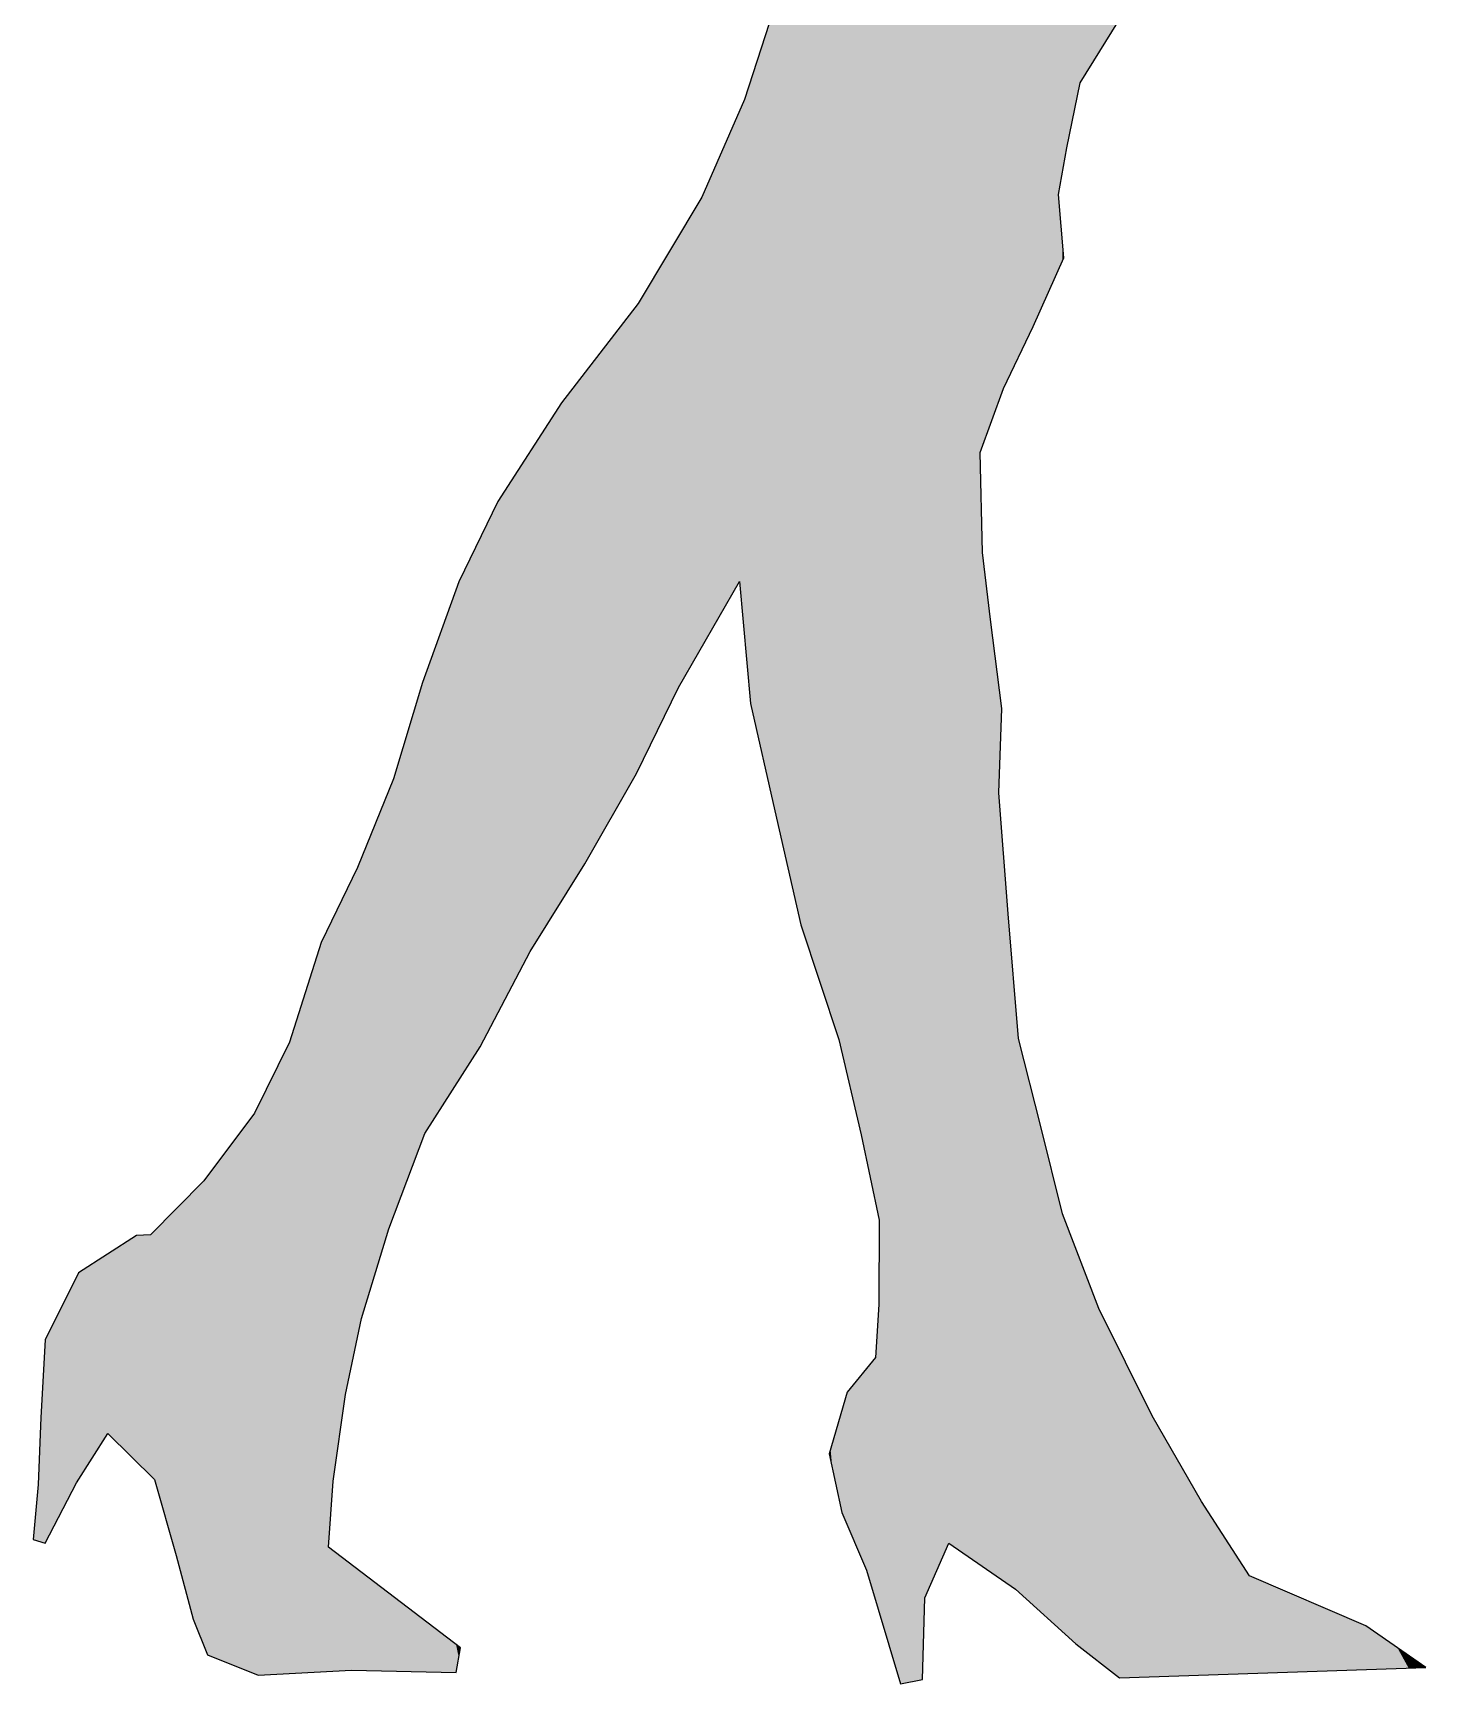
# Model space of a CAD drawing. Extents: x -34 to 38, y 0 to 171.
# Drawn here: x -34.1 to 19.8, y -0.1 to 63.8 of the extents above; entities that cross this region are included whole.
import ezdxf

# ---------------------------------------------------------------- set-up
doc = ezdxf.new("R2010")
doc.units = 0
doc.layers.get('0').update_dxf_attribs({"linetype": 'CONTINUOUS'})

# ---------------------------------------------------------------- blocks, each defined once
blk = doc.blocks.new('*U0')
at = {"linetype": 'CONTINUOUS'}
for points in [[(7.134, 63.017), (6.865, 168.598), (7.134, 168.768)], [(7.134, 63.017), (7.134, 168.768), (7.942, 64.317)], [(6.416, 61.862), (6.246, 167.911), (6.416, 168.099)], [(6.865, 62.585), (6.416, 168.099), (6.865, 168.598)], [(6.416, 61.862), (6.416, 168.099), (6.865, 62.585)], [(6.865, 62.585), (6.865, 168.598), (7.134, 63.017)], [(5.906, 59.352), (5.783, 167.396), (5.906, 167.533)], [(6.246, 61.026), (5.906, 167.533), (6.246, 167.911)], [(5.906, 59.352), (5.906, 167.533), (6.246, 61.026)], [(6.246, 61.026), (6.246, 167.911), (6.416, 61.862)], [(5.583, 54.641), (4.9, 166.415), (5.583, 167.173)], [(5.734, 58.387), (5.583, 167.173), (5.734, 167.341)], [(5.583, 57.54), (5.583, 167.173), (5.734, 58.387)], [(5.783, 58.661), (5.734, 167.341), (5.783, 167.396)], [(5.734, 58.387), (5.734, 167.341), (5.783, 58.661)], [(5.783, 58.661), (5.783, 167.396), (5.906, 59.352)], [(4.9, 53.12), (4.666, 166.154), (4.9, 166.415)], [(4.666, 52.597), (4.666, 166.154), (4.9, 53.12)], [(4.9, 53.12), (4.9, 166.415), (5.583, 54.641)], [(4.594, 52.438), (4.297, 111.827), (4.594, 113.133)], [(4.666, 52.597), (4.594, 113.133), (4.666, 113.447)], [(4.594, 52.438), (4.594, 113.133), (4.666, 52.597)], [(4.297, 51.815), (4.085, 110.896), (4.297, 111.827)], [(4.297, 51.815), (4.297, 111.827), (4.594, 52.438)], [(3.916, 51.017), (3.626, 110.338), (3.916, 110.691)], [(4.026, 51.247), (3.916, 110.691), (4.026, 110.825)], [(3.916, 51.017), (3.916, 110.691), (4.026, 51.247)], [(4.085, 51.37), (4.026, 110.825), (4.085, 110.896)], [(4.026, 51.247), (4.026, 110.825), (4.085, 51.37)], [(4.085, 51.37), (4.085, 110.896), (4.297, 51.815)], [(3.383, 49.855), (3.265, 109.899), (3.383, 110.042)], [(3.447, 50.032), (3.383, 110.042), (3.447, 110.12)], [(3.383, 49.855), (3.383, 110.042), (3.447, 50.032)], [(3.626, 50.407), (3.447, 110.12), (3.626, 110.338)], [(3.447, 50.032), (3.447, 110.12), (3.626, 50.407)], [(3.626, 50.407), (3.626, 110.338), (3.916, 51.017)], [(2.793, 48.221), (2.634, 109.131), (2.793, 109.324)], [(2.945, 48.641), (2.793, 109.324), (2.945, 109.509)], [(2.793, 48.221), (2.793, 109.324), (2.945, 48.641)], [(3.085, 49.031), (2.945, 109.509), (3.085, 109.68)], [(2.945, 48.641), (2.945, 109.509), (3.085, 49.031)], [(3.265, 49.528), (3.085, 109.68), (3.265, 109.899)], [(3.085, 49.031), (3.085, 109.68), (3.265, 49.528)], [(3.265, 49.528), (3.265, 109.899), (3.383, 49.855)], [(2.552, 4.507), (2.086, 108.465), (2.552, 109.032)], [(2.634, 47.78), (2.552, 109.032), (2.634, 109.131)], [(2.552, 47.554), (2.552, 109.032), (2.634, 47.78)], [(2.634, 47.78), (2.634, 109.131), (2.793, 48.221)], [(1.898, 4.962), (1.342, 107.536), (1.898, 108.229)], [(2.086, 4.831), (1.898, 108.229), (2.086, 108.465)], [(1.898, 4.962), (1.898, 108.229), (2.086, 4.831)], [(2.086, 4.831), (2.086, 108.465), (2.552, 4.507)], [(1.342, 5.347), (1.01, 107.122), (1.342, 107.536)], [(1.342, 5.347), (1.342, 107.536), (1.898, 4.962)], [(1.01, 4.593), (0.429, 106.396), (1.01, 107.122)], [(1.01, 4.593), (1.01, 107.122), (1.342, 5.347)], [(0.321, 0.063), (0.016, 105.881), (0.321, 106.262)], [(0.409, 3.224), (0.321, 106.262), (0.409, 106.371)], [(0.321, 0.063), (0.321, 106.262), (0.409, 3.224)], [(0.429, 3.269), (0.409, 106.371), (0.429, 106.396)], [(0.409, 3.224), (0.409, 106.371), (0.429, 3.269)], [(0.429, 3.269), (0.429, 106.396), (1.01, 4.593)], [(-0.138, -0.027), (-0.495, 105.296), (-0.138, 105.705)], [(0.016, 0.003), (-0.138, 105.705), (0.016, 105.881)], [(-0.138, -0.027), (-0.138, 105.705), (0.016, 0.003)], [(0.016, 0.003), (0.016, 105.881), (0.321, 0.063)], [(-0.75, 0.626), (-1.126, 104.573), (-0.75, 105.004)], [(-0.628, 0.22), (-0.75, 105.004), (-0.628, 105.144)], [(-0.75, 0.626), (-0.75, 105.004), (-0.628, 0.22)], [(-0.531, -0.105), (-0.628, 105.144), (-0.531, 105.256)], [(-0.628, 0.22), (-0.628, 105.144), (-0.531, -0.105)], [(-0.495, -0.098), (-0.531, 105.256), (-0.495, 105.296)], [(-0.531, -0.105), (-0.531, 105.256), (-0.495, -0.098)], [(-0.495, -0.098), (-0.495, 105.296), (-0.138, -0.027)], [(-1.377, 17.925), (-1.499, 104.147), (-1.377, 104.286)], [(-1.36, 17.845), (-1.377, 104.286), (-1.36, 104.306)], [(-1.377, 17.925), (-1.377, 104.286), (-1.36, 17.845)], [(-1.211, 2.157), (-1.36, 104.306), (-1.211, 104.477)], [(-1.36, 2.653), (-1.36, 104.306), (-1.211, 2.157)], [(-1.126, 1.876), (-1.211, 104.477), (-1.126, 104.573)], [(-1.211, 2.157), (-1.211, 104.477), (-1.126, 1.876)], [(-1.126, 1.876), (-1.126, 104.573), (-0.75, 0.626)], [(-1.855, 20.212), (-2.052, 103.355), (-1.855, 103.679)], [(-1.828, 20.082), (-1.855, 103.679), (-1.828, 103.724)], [(-1.855, 20.212), (-1.855, 103.679), (-1.828, 20.082)], [(-1.737, 19.646), (-1.828, 103.724), (-1.737, 103.874)], [(-1.828, 20.082), (-1.828, 103.724), (-1.737, 19.646)], [(-1.706, 19.496), (-1.737, 103.874), (-1.706, 103.91)], [(-1.737, 19.646), (-1.737, 103.874), (-1.706, 19.496)], [(-1.499, 18.508), (-1.706, 103.91), (-1.499, 104.147)], [(-1.706, 19.496), (-1.706, 103.91), (-1.499, 18.508)], [(-1.499, 18.508), (-1.499, 104.147), (-1.377, 17.925)], [(-2.255, 22.008), (-2.384, 102.808), (-2.255, 103.021)], [(-2.052, 21.152), (-2.255, 103.021), (-2.052, 103.355)], [(-2.255, 22.008), (-2.255, 103.021), (-2.052, 21.152)], [(-2.052, 21.152), (-2.052, 103.355), (-1.855, 20.212)], [(-2.6, 23.47), (-2.807, 102.112), (-2.6, 102.452)], [(-2.384, 22.557), (-2.6, 102.452), (-2.384, 102.808)], [(-2.6, 23.47), (-2.6, 102.452), (-2.384, 22.557)], [(-2.384, 22.557), (-2.384, 102.808), (-2.255, 22.008)], [(-2.925, 24.845), (-3.172, 101.51), (-2.925, 101.917)], [(-2.807, 24.344), (-2.925, 101.917), (-2.807, 102.112)], [(-2.925, 24.845), (-2.925, 101.917), (-2.807, 24.344)], [(-2.807, 24.344), (-2.807, 102.112), (-2.6, 23.47)], [(-3.291, 25.953), (-4.392, 99.431), (-3.291, 101.31)], [(-3.239, 25.796), (-3.291, 101.31), (-3.239, 101.399)], [(-3.291, 25.953), (-3.291, 101.31), (-3.239, 25.796)], [(-3.172, 25.592), (-3.239, 101.399), (-3.172, 101.51)], [(-3.239, 25.796), (-3.239, 101.399), (-3.172, 25.592)], [(-3.172, 25.592), (-3.172, 101.51), (-2.925, 24.845)], [(-4.419, 29.402), (-4.671, 98.955), (-4.419, 99.384)], [(-4.392, 29.28), (-4.419, 99.384), (-4.392, 99.431)], [(-4.419, 29.402), (-4.419, 99.384), (-4.392, 29.28)], [(-4.392, 29.28), (-4.392, 99.431), (-3.291, 25.953)], [(-4.864, 31.358), (-5.126, 97.727), (-4.864, 98.434)], [(-4.671, 30.508), (-4.864, 98.434), (-4.671, 98.955)], [(-4.864, 31.358), (-4.864, 98.434), (-4.671, 30.508)], [(-4.671, 30.508), (-4.671, 98.955), (-4.419, 29.402)], [(-5.126, 32.511), (-5.126, 97.727), (-4.864, 31.358)], [(-5.241, 33.018), (-5.392, 64.857), (-5.241, 65.324)], [(-5.126, 32.511), (-5.241, 65.324), (-5.126, 65.681)], [(-5.241, 33.018), (-5.241, 65.324), (-5.126, 32.511)], [(-5.392, 33.683), (-5.852, 63.433), (-5.392, 64.857)], [(-5.392, 33.683), (-5.392, 64.857), (-5.241, 33.018)], [(-5.852, 35.716), (-6.037, 62.863), (-5.852, 63.433)], [(-5.852, 35.716), (-5.852, 63.433), (-5.392, 33.683)], [(-6.037, 36.53), (-6.333, 61.944), (-6.037, 62.863)], [(-6.037, 36.53), (-6.037, 62.863), (-5.852, 35.716)], [(-6.454, 39.167), (-6.567, 61.22), (-6.454, 61.57)], [(-6.447, 39.086), (-6.454, 61.57), (-6.447, 61.593)], [(-6.454, 39.167), (-6.454, 61.57), (-6.447, 39.086)], [(-6.337, 37.88), (-6.447, 61.593), (-6.337, 61.933)], [(-6.447, 39.086), (-6.447, 61.593), (-6.337, 37.88)], [(-6.333, 37.842), (-6.337, 61.933), (-6.333, 61.944)], [(-6.337, 37.88), (-6.337, 61.933), (-6.333, 37.842)], [(-6.333, 37.842), (-6.333, 61.944), (-6.037, 36.53)], [(-6.765, 42.566), (-7.164, 59.853), (-6.765, 60.767)], [(-6.744, 42.341), (-6.765, 60.767), (-6.744, 60.815)], [(-6.765, 42.566), (-6.765, 60.767), (-6.744, 42.341)], [(-6.611, 40.882), (-6.744, 60.815), (-6.611, 61.12)], [(-6.744, 42.341), (-6.744, 60.815), (-6.611, 40.882)], [(-6.567, 40.404), (-6.611, 61.12), (-6.567, 61.22)], [(-6.611, 40.882), (-6.611, 61.12), (-6.567, 40.404)], [(-6.567, 40.404), (-6.567, 61.22), (-6.454, 39.167)], [(-7.228, 41.762), (-7.526, 59.025), (-7.228, 59.707)], [(-7.213, 41.788), (-7.228, 59.707), (-7.213, 59.741)], [(-7.228, 41.762), (-7.228, 59.707), (-7.213, 41.788)], [(-7.164, 41.873), (-7.213, 59.741), (-7.164, 59.853)], [(-7.213, 41.788), (-7.213, 59.741), (-7.164, 41.873)], [(-7.164, 41.873), (-7.164, 59.853), (-6.765, 42.566)], [(-7.547, 41.209), (-7.817, 58.358), (-7.547, 58.977)], [(-7.526, 41.245), (-7.547, 58.977), (-7.526, 59.025)], [(-7.547, 41.209), (-7.547, 58.977), (-7.526, 41.245)], [(-7.526, 41.245), (-7.526, 59.025), (-7.228, 41.762)], [(-7.817, 40.74), (-8.207, 57.464), (-7.817, 58.358)], [(-7.817, 40.74), (-7.817, 58.358), (-7.547, 41.209)], [(5.583, 54.641), (5.583, 57.54), (5.734, 54.977)], [(5.734, 54.977), (5.583, 57.54), (5.734, 55.686)], [(-8.218, 40.042), (-8.829, 56.419), (-8.218, 57.439)], [(-8.207, 40.062), (-8.218, 57.439), (-8.207, 57.464)], [(-8.218, 40.042), (-8.218, 57.439), (-8.207, 40.062)], [(-8.207, 40.062), (-8.207, 57.464), (-7.817, 40.74)], [(-8.829, 38.981), (-9.127, 55.922), (-8.829, 56.419)], [(-8.829, 38.981), (-8.829, 56.419), (-8.218, 40.042)], [(-9.127, 38.465), (-9.53, 55.249), (-9.127, 55.922)], [(-9.127, 38.465), (-9.127, 55.922), (-8.829, 38.981)], [(5.734, 54.977), (5.734, 55.686), (5.783, 55.087)], [(-9.53, 37.634), (-9.989, 54.483), (-9.53, 55.249)], [(-9.53, 37.634), (-9.53, 55.249), (-9.127, 38.465)], [(-9.989, 36.688), (-10.682, 53.327), (-9.989, 54.483)], [(-9.989, 36.688), (-9.989, 54.483), (-9.53, 37.634)], [(-10.745, 35.129), (-11.826, 51.845), (-10.745, 53.245)], [(-10.682, 35.26), (-10.745, 53.245), (-10.682, 53.327)], [(-10.745, 35.129), (-10.745, 53.245), (-10.682, 35.26)], [(-10.682, 35.26), (-10.682, 53.327), (-9.989, 36.688)], [(-11.826, 33.244), (-12.428, 51.065), (-11.826, 51.845)], [(-11.826, 33.244), (-11.826, 51.845), (-10.745, 35.129)], [(-12.749, 31.634), (-13.65, 49.482), (-12.749, 50.649)], [(-12.428, 32.193), (-12.749, 50.649), (-12.428, 51.065)], [(-12.749, 31.634), (-12.749, 50.649), (-12.428, 32.193)], [(-12.428, 32.193), (-12.428, 51.065), (-11.826, 33.244)], [(-13.65, 30.188), (-14.15, 48.709), (-13.65, 49.482)], [(-13.65, 30.188), (-13.65, 49.482), (-12.749, 31.634)], [(-14.15, 29.385), (-14.864, 47.607), (-14.15, 48.709)], [(-14.15, 29.385), (-14.15, 48.709), (-13.65, 30.188)], [(-14.864, 28.24), (-15.431, 46.732), (-14.864, 47.607)], [(-14.864, 28.24), (-14.864, 47.607), (-14.15, 29.385)], [(2.552, 4.507), (2.552, 47.554), (2.634, 4.451)], [(2.634, 4.451), (2.552, 47.554), (2.634, 43.683)], [(-15.431, 27.162), (-15.508, 46.612), (-15.431, 46.732)], [(-15.431, 27.162), (-15.431, 46.732), (-14.864, 28.24)], [(-15.508, 27.015), (-16.122, 45.665), (-15.508, 46.612)], [(-15.508, 27.015), (-15.508, 46.612), (-15.431, 27.162)], [(-16.122, 25.848), (-16.798, 44.266), (-16.122, 45.665)], [(-16.122, 25.848), (-16.122, 45.665), (-15.508, 27.015)], [(-16.798, 24.561), (-17.302, 43.224), (-16.798, 44.266)], [(-16.798, 24.561), (-16.798, 44.266), (-16.122, 25.848)], [(2.634, 4.451), (2.634, 43.683), (2.793, 4.34)], [(2.793, 4.34), (2.634, 43.683), (2.793, 42.36)], [(-17.302, 23.771), (-17.557, 42.698), (-17.302, 43.224)], [(-17.302, 23.771), (-17.302, 43.224), (-16.798, 24.561)], [(-17.734, 23.095), (-18.702, 39.56), (-17.734, 42.255)], [(-17.627, 23.261), (-17.734, 42.255), (-17.627, 42.551)], [(-17.734, 23.095), (-17.734, 42.255), (-17.627, 23.261)], [(-17.557, 23.373), (-17.627, 42.551), (-17.557, 42.698)], [(-17.627, 23.261), (-17.627, 42.551), (-17.557, 23.373)], [(-17.557, 23.373), (-17.557, 42.698), (-17.302, 23.771)], [(2.793, 4.34), (2.793, 42.36), (2.945, 4.235)], [(2.945, 4.235), (2.793, 42.36), (2.945, 41.098)], [(2.945, 4.235), (2.945, 41.098), (3.085, 4.138)], [(3.085, 4.138), (2.945, 41.098), (3.085, 39.992)], [(3.085, 4.138), (3.085, 39.992), (3.265, 4.013)], [(3.265, 4.013), (3.085, 39.992), (3.265, 38.58)], [(-18.859, 21.331), (-18.943, 38.886), (-18.859, 39.122)], [(-18.702, 21.577), (-18.859, 39.122), (-18.702, 39.56)], [(-18.859, 21.331), (-18.859, 39.122), (-18.702, 21.577)], [(-18.702, 21.577), (-18.702, 39.56), (-17.734, 23.095)], [(-19.026, 20.982), (-20.149, 34.934), (-19.026, 38.658)], [(-18.943, 21.198), (-19.026, 38.658), (-18.943, 38.886)], [(-19.026, 20.982), (-19.026, 38.658), (-18.943, 21.198)], [(-18.943, 21.198), (-18.943, 38.886), (-18.859, 21.331)], [(3.265, 34.388), (3.265, 38.58), (3.383, 37.65)], [(-20.18, 17.941), (-20.34, 34.464), (-20.18, 34.86)], [(-20.149, 18.021), (-20.18, 34.86), (-20.149, 34.934)], [(-20.18, 17.941), (-20.18, 34.86), (-20.149, 18.021)], [(-20.149, 18.021), (-20.149, 34.934), (-19.026, 20.982)], [(-20.34, 17.517), (-21.293, 32.118), (-20.34, 34.464)], [(-20.34, 17.517), (-20.34, 34.464), (-20.18, 17.941)], [(3.265, 4.013), (3.265, 34.388), (3.383, 3.931)], [(3.383, 3.931), (3.265, 34.388), (3.383, 32.855)], [(3.383, 3.931), (3.383, 32.855), (3.447, 3.887)], [(3.447, 3.887), (3.383, 32.855), (3.447, 32.026)], [(-21.293, 14.374), (-21.392, 31.874), (-21.293, 32.118)], [(-21.293, 14.374), (-21.293, 32.118), (-20.34, 17.517)], [(3.447, 3.887), (3.447, 32.026), (3.626, 3.763)], [(3.626, 3.763), (3.447, 32.026), (3.626, 29.705)], [(-21.545, 13.311), (-21.776, 31.019), (-21.545, 31.497)], [(-21.392, 14.047), (-21.545, 31.497), (-21.392, 31.874)], [(-21.545, 13.311), (-21.545, 31.497), (-21.392, 14.047)], [(-21.392, 14.047), (-21.392, 31.874), (-21.293, 14.374)], [(-21.859, 11.802), (-21.949, 30.662), (-21.859, 30.847)], [(-21.776, 12.2), (-21.859, 30.847), (-21.776, 31.019)], [(-21.859, 11.802), (-21.859, 30.847), (-21.776, 12.2)], [(-21.776, 12.2), (-21.776, 31.019), (-21.545, 13.311)], [(-22.005, 11.102), (-22.488, 29.546), (-22.005, 30.546)], [(-21.949, 11.371), (-22.005, 30.546), (-21.949, 30.662)], [(-22.005, 11.102), (-22.005, 30.546), (-21.949, 11.371)], [(-21.949, 11.371), (-21.949, 30.662), (-21.859, 11.802)], [(-22.488, 7.74), (-22.674, 29.163), (-22.488, 29.546)], [(-22.488, 7.74), (-22.488, 29.546), (-22.005, 11.102)], [(3.626, 3.763), (3.626, 29.705), (3.916, 3.561)], [(3.916, 3.561), (3.626, 29.705), (3.916, 26.204)], [(-22.76, 0.378), (-22.948, 28.596), (-22.76, 28.986)], [(-22.674, 0.382), (-22.76, 28.986), (-22.674, 29.163)], [(-22.76, 0.378), (-22.76, 28.986), (-22.674, 0.382)], [(-22.674, 5.188), (-22.674, 29.163), (-22.488, 7.74)], [(-22.948, 0.368), (-23.34, 27.362), (-22.948, 28.596)], [(-22.948, 0.368), (-22.948, 28.596), (-22.76, 0.378)], [(-23.34, 0.347), (-23.936, 25.489), (-23.34, 27.362)], [(-23.34, 0.347), (-23.34, 27.362), (-22.948, 0.368)], [(3.916, 3.561), (3.916, 26.204), (4.026, 3.461)], [(4.026, 3.461), (3.916, 26.204), (4.026, 24.88)], [(-24.041, 0.309), (-24.174, 24.741), (-24.041, 25.158)], [(-23.936, 0.315), (-24.041, 25.158), (-23.936, 25.489)], [(-24.041, 0.309), (-24.041, 25.158), (-23.936, 0.315)], [(-23.936, 0.315), (-23.936, 25.489), (-23.34, 0.347)], [(-24.174, 0.302), (-24.493, 24.095), (-24.174, 24.741)], [(-24.174, 0.302), (-24.174, 24.741), (-24.041, 0.309)], [(4.026, 3.461), (4.026, 24.88), (4.085, 3.408)], [(4.085, 3.408), (4.026, 24.88), (4.085, 24.651)], [(4.085, 3.408), (4.085, 24.651), (4.297, 3.216)], [(4.297, 3.216), (4.085, 24.651), (4.297, 23.825)], [(-24.654, 0.276), (-25.247, 22.567), (-24.654, 23.769)], [(-24.493, 0.285), (-24.654, 23.769), (-24.493, 24.095)], [(-24.654, 0.276), (-24.654, 23.769), (-24.493, 0.285)], [(-24.493, 0.285), (-24.493, 24.095), (-24.174, 0.302)], [(4.297, 3.216), (4.297, 23.825), (4.594, 2.947)], [(4.594, 2.947), (4.297, 23.825), (4.594, 22.666)], [(-25.247, 0.244), (-25.395, 22.268), (-25.247, 22.567)], [(-25.247, 0.244), (-25.247, 22.567), (-24.654, 0.276)], [(4.594, 2.947), (4.594, 22.666), (4.666, 2.883)], [(4.666, 2.883), (4.594, 22.666), (4.666, 22.387)], [(4.666, 2.883), (4.666, 22.387), (4.9, 2.67)], [(4.9, 2.67), (4.666, 22.387), (4.9, 21.471)], [(-25.674, 0.35), (-25.909, 21.484), (-25.674, 21.797)], [(-25.536, 0.294), (-25.674, 21.797), (-25.536, 21.982)], [(-25.674, 0.35), (-25.674, 21.797), (-25.536, 0.294)], [(-25.395, 0.237), (-25.536, 21.982), (-25.395, 22.268)], [(-25.536, 0.294), (-25.536, 21.982), (-25.395, 0.237)], [(-25.395, 0.237), (-25.395, 22.268), (-25.247, 0.244)], [(-25.909, 0.445), (-26.619, 20.537), (-25.909, 21.484)], [(-25.909, 0.445), (-25.909, 21.484), (-25.674, 0.35)], [(4.9, 2.67), (4.9, 21.471), (5.583, 2.052)], [(5.583, 2.052), (4.9, 21.471), (5.583, 18.705)], [(-26.619, 0.732), (-26.976, 20.06), (-26.619, 20.537)], [(-26.619, 0.732), (-26.619, 20.537), (-25.909, 0.445)], [(-27.124, 0.937), (-27.346, 19.566), (-27.124, 19.863)], [(-26.976, 0.877), (-27.124, 19.863), (-26.976, 20.06)], [(-27.124, 0.937), (-27.124, 19.863), (-26.976, 0.877)], [(-26.976, 0.877), (-26.976, 20.06), (-26.619, 0.732)], [(-27.544, 1.514), (-27.699, 19.162), (-27.544, 19.318)], [(-27.495, 1.393), (-27.544, 19.318), (-27.495, 19.368)], [(-27.544, 1.514), (-27.544, 19.318), (-27.495, 1.393)], [(-27.346, 1.027), (-27.495, 19.368), (-27.346, 19.566)], [(-27.495, 1.393), (-27.495, 19.368), (-27.346, 1.027)], [(-27.346, 1.027), (-27.346, 19.566), (-27.124, 0.937)], [(-28.041, 2.912), (-28.428, 18.426), (-28.041, 18.816)], [(-27.995, 2.74), (-28.041, 18.816), (-27.995, 18.863)], [(-28.041, 2.912), (-28.041, 18.816), (-27.995, 2.74)], [(-27.906, 2.408), (-27.995, 18.863), (-27.906, 18.952)], [(-27.995, 2.74), (-27.995, 18.863), (-27.906, 2.408)], [(-27.699, 1.896), (-27.906, 18.952), (-27.699, 19.162)], [(-27.906, 2.408), (-27.906, 18.952), (-27.699, 1.896)], [(-27.699, 1.896), (-27.699, 19.162), (-27.544, 1.514)], [(5.583, 2.052), (5.583, 18.705), (5.734, 1.915)], [(5.734, 1.915), (5.583, 18.705), (5.734, 18.092)], [(-28.563, 4.863), (-28.969, 17.88), (-28.563, 18.29)], [(-28.428, 4.36), (-28.563, 18.29), (-28.428, 18.426)], [(-28.563, 4.863), (-28.563, 18.29), (-28.428, 4.36)], [(-28.428, 4.36), (-28.428, 18.426), (-28.041, 2.912)], [(5.734, 1.915), (5.734, 18.092), (5.783, 1.871)], [(5.783, 1.871), (5.734, 18.092), (5.783, 17.964)], [(5.783, 1.871), (5.783, 17.964), (5.906, 1.759)], [(5.906, 1.759), (5.783, 17.964), (5.906, 17.641)], [(-30.1, 8.499), (-30.188, 17.197), (-30.1, 17.253)], [(-29.562, 7.968), (-30.1, 17.253), (-29.562, 17.281)], [(-30.1, 8.499), (-30.1, 17.253), (-29.562, 7.968)], [(-29.55, 7.955), (-29.562, 17.281), (-29.55, 17.294)], [(-29.562, 7.968), (-29.562, 17.281), (-29.55, 7.955)], [(-29.399, 7.806), (-29.55, 17.294), (-29.399, 17.446)], [(-29.55, 7.955), (-29.55, 17.294), (-29.399, 7.806)], [(-29.303, 7.468), (-29.399, 17.446), (-29.303, 17.543)], [(-29.399, 7.806), (-29.399, 17.446), (-29.303, 7.468)], [(-29.074, 6.663), (-29.303, 17.543), (-29.074, 17.774)], [(-29.303, 7.468), (-29.303, 17.543), (-29.074, 6.663)], [(-28.969, 6.294), (-29.074, 17.774), (-28.969, 17.88)], [(-29.074, 6.663), (-29.074, 17.774), (-28.969, 6.294)], [(-28.969, 6.294), (-28.969, 17.88), (-28.563, 4.863)], [(-1.36, 2.653), (-1.377, 14.582), (-1.36, 17.845)], [(5.906, 1.759), (5.906, 17.641), (6.246, 1.451)], [(6.246, 1.451), (5.906, 17.641), (6.246, 16.751)], [(-30.357, 8.753), (-31.203, 16.539), (-30.357, 17.087)], [(-30.188, 8.585), (-30.357, 17.087), (-30.188, 17.197)], [(-30.357, 8.753), (-30.357, 17.087), (-30.188, 8.585)], [(-30.188, 8.585), (-30.188, 17.197), (-30.1, 8.499)], [(6.246, 1.451), (6.246, 16.751), (6.416, 1.32)], [(6.416, 1.32), (6.246, 16.751), (6.416, 16.307)], [(-31.668, 8.858), (-32.336, 15.806), (-31.668, 16.238)], [(-31.332, 9.386), (-31.668, 16.238), (-31.332, 16.456)], [(-31.668, 8.858), (-31.668, 16.238), (-31.332, 9.386)], [(-31.203, 9.589), (-31.332, 16.456), (-31.203, 16.539)], [(-31.332, 9.386), (-31.332, 16.456), (-31.203, 9.589)], [(-31.203, 9.589), (-31.203, 16.539), (-30.357, 8.753)], [(6.416, 1.32), (6.416, 16.307), (6.865, 0.971)], [(6.865, 0.971), (6.416, 16.307), (6.865, 15.131)], [(-32.419, 7.68), (-33.636, 13.219), (-32.419, 15.642)], [(-32.336, 7.809), (-32.419, 15.642), (-32.336, 15.806)], [(-32.419, 7.68), (-32.419, 15.642), (-32.336, 7.809)], [(-32.336, 7.809), (-32.336, 15.806), (-31.668, 8.858)], [(6.865, 0.971), (6.865, 15.131), (7.134, 0.762)], [(7.134, 0.762), (6.865, 15.131), (7.134, 14.427)], [(-1.377, 2.709), (-1.499, 12.526), (-1.377, 14.582)], [(-1.377, 2.709), (-1.377, 14.582), (-1.36, 2.653)], [(7.134, 0.762), (7.134, 14.427), (7.942, 0.135)], [(7.942, 0.135), (7.134, 14.427), (7.942, 12.81)], [(-33.637, 5.345), (-33.794, 10.21), (-33.637, 13.217)], [(-33.636, 5.346), (-33.637, 13.217), (-33.636, 13.219)], [(-33.637, 5.345), (-33.637, 13.217), (-33.636, 5.346)], [(-33.636, 5.346), (-33.636, 13.219), (-32.419, 7.68)], [(7.942, 0.135), (7.942, 12.81), (8.173, 0.143)], [(8.173, 0.143), (7.942, 12.81), (8.173, 12.346)], [(-1.737, 3.906), (-1.828, 12.125), (-1.737, 12.236)], [(-1.706, 3.802), (-1.737, 12.236), (-1.706, 12.274)], [(-1.737, 3.906), (-1.737, 12.236), (-1.706, 3.802)], [(-1.499, 3.115), (-1.706, 12.274), (-1.499, 12.526)], [(-1.706, 3.802), (-1.706, 12.274), (-1.499, 3.115)], [(-1.499, 3.115), (-1.499, 12.526), (-1.377, 2.709)], [(8.173, 0.143), (8.173, 12.346), (9.21, 0.178)], [(9.21, 0.178), (8.173, 12.346), (9.21, 10.272)], [(-2.255, 5.238), (-2.384, 11.447), (-2.255, 11.605)], [(-2.052, 4.762), (-2.255, 11.605), (-2.052, 11.852)], [(-2.255, 5.238), (-2.255, 11.605), (-2.052, 4.762)], [(-1.855, 4.3), (-2.052, 11.852), (-1.855, 12.091)], [(-2.052, 4.762), (-2.052, 11.852), (-1.855, 4.3)], [(-1.828, 4.21), (-1.855, 12.091), (-1.828, 12.125)], [(-1.855, 4.3), (-1.855, 12.091), (-1.828, 4.21)], [(-1.828, 4.21), (-1.828, 12.125), (-1.737, 3.906)], [(-2.6, 6.049), (-2.807, 10.474), (-2.6, 11.184)], [(-2.384, 5.542), (-2.6, 11.184), (-2.384, 11.447)], [(-2.6, 6.049), (-2.6, 11.184), (-2.384, 5.542)], [(-2.384, 5.542), (-2.384, 11.447), (-2.255, 5.238)], [(-2.807, 6.534), (-2.925, 10.067), (-2.807, 10.474)], [(-2.807, 6.534), (-2.807, 10.474), (-2.6, 6.049)], [(9.21, 0.178), (9.21, 10.272), (9.315, 0.181)], [(9.315, 0.181), (9.21, 10.272), (9.315, 10.088)], [(-33.794, 5.394), (-33.909, 7.617), (-33.794, 10.21)], [(-33.794, 5.394), (-33.794, 10.21), (-33.637, 5.345)], [(-2.925, 7.089), (-3.172, 9.217), (-2.925, 10.067)], [(-2.925, 7.089), (-2.925, 10.067), (-2.807, 6.534)], [(9.315, 0.181), (9.315, 10.088), (10.197, 0.211)], [(10.197, 0.211), (9.315, 10.088), (10.197, 8.549)], [(-3.239, 8.563), (-3.291, 8.806), (-3.239, 8.985)], [(-3.172, 8.247), (-3.239, 8.985), (-3.172, 9.217)], [(-3.239, 8.563), (-3.239, 8.985), (-3.172, 8.247)], [(-3.172, 8.247), (-3.172, 9.217), (-2.925, 7.089)], [(10.197, 0.211), (10.197, 8.549), (11.108, 0.241)], [(11.108, 0.241), (10.197, 8.549), (11.108, 6.959)], [(-33.909, 5.43), (-34.102, 5.49), (-33.909, 7.617)], [(-33.909, 5.43), (-33.909, 7.617), (-33.794, 5.394)], [(11.108, 0.241), (11.108, 6.959), (11.384, 0.25)], [(11.384, 0.25), (11.108, 6.959), (11.384, 6.531)], [(11.384, 0.25), (11.384, 6.531), (12.043, 0.272)], [(12.043, 0.272), (11.384, 6.531), (12.043, 5.511)], [(-22.674, 0.382), (-22.674, 5.188), (-22.488, 0.392)], [(-22.488, 0.392), (-22.674, 5.188), (-22.488, 5.046)], [(12.043, 0.272), (12.043, 5.511), (12.968, 0.303)], [(12.968, 0.303), (12.043, 5.511), (12.968, 4.082)], [(-22.488, 0.392), (-22.488, 5.046), (-22.005, 0.418)], [(-22.005, 0.418), (-22.488, 5.046), (-22.005, 4.678)], [(-22.005, 0.418), (-22.005, 4.678), (-21.949, 0.421)], [(-21.949, 0.421), (-22.005, 4.678), (-21.949, 4.635)], [(-21.949, 0.421), (-21.949, 4.635), (-21.859, 0.426)], [(-21.859, 0.426), (-21.949, 4.635), (-21.859, 4.567)], [(-21.859, 0.426), (-21.859, 4.567), (-21.776, 0.431)], [(-21.776, 0.431), (-21.859, 4.567), (-21.776, 4.504)], [(-21.776, 0.431), (-21.776, 4.504), (-21.545, 0.425)], [(-21.545, 0.425), (-21.776, 4.504), (-21.545, 4.328)], [(-21.545, 0.425), (-21.545, 4.328), (-21.392, 0.422)], [(-21.392, 0.422), (-21.545, 4.328), (-21.392, 4.211)], [(-21.392, 0.422), (-21.392, 4.211), (-21.293, 0.42)], [(-21.293, 0.42), (-21.392, 4.211), (-21.293, 4.136)], [(-21.293, 0.42), (-21.293, 4.136), (-20.34, 0.398)], [(-20.34, 0.398), (-21.293, 4.136), (-20.34, 3.411)], [(12.968, 0.303), (12.968, 4.082), (13.893, 0.334)], [(13.893, 0.334), (12.968, 4.082), (13.893, 3.683)], [(-20.34, 0.398), (-20.34, 3.411), (-20.18, 0.394)], [(-20.18, 0.394), (-20.34, 3.411), (-20.18, 3.288)], [(-20.18, 0.394), (-20.18, 3.288), (-20.149, 0.394)], [(-20.149, 0.394), (-20.18, 3.288), (-20.149, 3.265)], [(-20.149, 0.394), (-20.149, 3.265), (-19.026, 0.368)], [(-19.026, 0.368), (-20.149, 3.265), (-19.026, 2.409)], [(13.893, 0.334), (13.893, 3.683), (14.255, 0.346)], [(14.255, 0.346), (13.893, 3.683), (14.255, 3.527)], [(14.255, 0.346), (14.255, 3.527), (16.134, 0.408)], [(16.134, 0.408), (14.255, 3.527), (16.134, 2.717)], [(16.134, 0.408), (16.134, 2.717), (16.763, 0.429)], [(16.763, 0.429), (16.134, 2.717), (16.763, 2.447)], [(-19.026, 0.368), (-19.026, 2.409), (-18.943, 0.366)], [(-18.943, 0.366), (-19.026, 2.409), (-18.943, 2.347)], [(-18.943, 0.366), (-18.943, 2.347), (-18.859, 0.364)], [(-18.859, 0.364), (-18.943, 2.347), (-18.859, 2.282)], [(-18.859, 0.364), (-18.859, 2.282), (-18.702, 0.361)], [(-18.702, 0.361), (-18.859, 2.282), (-18.702, 2.162)], [(-18.702, 0.361), (-18.702, 2.162), (-17.734, 0.339)], [(-17.734, 0.339), (-18.702, 2.162), (-17.734, 1.425)], [(16.763, 0.429), (16.763, 2.447), (17.284, 0.447)], [(17.284, 0.447), (16.763, 2.447), (17.284, 2.222)], [(17.284, 0.447), (17.284, 2.222), (17.467, 0.453)], [(17.467, 0.453), (17.284, 2.222), (17.467, 2.143)], [(17.467, 0.453), (17.467, 2.143), (18.695, 0.494)], [(18.695, 0.494), (17.467, 2.143), (18.695, 1.294)], [(-17.734, 0.339), (-17.734, 1.425), (-17.627, 0.91)], [(-17.627, 0.91), (-17.734, 1.425), (-17.627, 1.344)], [(-17.627, 0.91), (-17.627, 1.344), (-17.557, 1.29)], [(18.695, 0.494), (18.695, 1.294), (19.128, 0.508)], [(19.128, 0.508), (18.695, 1.294), (19.128, 0.994)], [(19.128, 0.508), (19.128, 0.994), (19.633, 0.525)], [(19.633, 0.525), (19.128, 0.994), (19.633, 0.645)], [(19.633, 0.525), (19.633, 0.645), (19.799, 0.53)]]:
    blk.add_solid(points, dxfattribs=at)

msp = doc.modelspace()

# ---------------------------------------------------------------- linework, layer by layer
msp.add_lwpolyline([(-5.126, 65.681), (-6.567, 61.22), (-8.218, 57.439), (-10.682, 53.327), (-13.65, 49.482), (-16.122, 45.665), (-17.627, 42.551), (-19.026, 38.658), (-20.149, 34.934), (-21.545, 31.497), (-22.948, 28.596), (-24.174, 24.741), (-25.536, 21.982), (-27.495, 19.368), (-29.562, 17.281), (-30.1, 17.253), (-32.336, 15.806), (-33.636, 13.219), (-33.794, 10.21), (-33.909, 7.617), (-34.102, 5.49), (-33.637, 5.345), (-32.419, 7.68), (-31.203, 9.589), (-29.399, 7.806), (-28.563, 4.863), (-27.906, 2.408), (-27.346, 1.027), (-25.395, 0.237), (-21.776, 0.431), (-17.734, 0.339), (-17.557, 1.29), (-22.674, 5.188), (-22.488, 7.74), (-22.005, 11.102), (-21.392, 14.047), (-20.34, 17.517), (-18.943, 21.198), (-16.798, 24.561), (-14.864, 28.24), (-12.749, 31.634), (-10.745, 35.129), (-9.127, 38.465), (-6.765, 42.566), (-6.333, 37.842), (-5.392, 33.683), (-4.392, 29.28), (-2.925, 24.845), (-2.052, 21.152), (-1.36, 17.845), (-1.377, 14.582), (-1.499, 12.526), (-2.6, 11.184), (-3.291, 8.806), (-2.807, 6.534), (-1.855, 4.3), (-0.531, -0.105), (0.321, 0.063), (0.409, 3.224), (1.342, 5.347), (3.916, 3.561), (6.246, 1.451), (7.942, 0.135), (19.799, 0.53), (17.467, 2.143), (12.968, 4.082), (11.108, 6.959), (9.21, 10.272), (7.134, 14.427), (5.734, 18.092), (4.9, 21.471), (4.026, 24.88), (3.626, 29.705), (3.265, 34.388), (3.383, 37.65), (2.945, 41.098), (2.634, 43.683), (2.552, 47.554), (3.447, 50.032), (4.594, 52.438), (5.783, 55.087), (5.583, 57.54), (5.906, 59.352), (6.416, 61.862), (8.173, 64.69)])

# ---------------------------------------------------------------- block references
at = {"linetype": 'CONTINUOUS'}
msp.add_blockref('*U0', (0, 0), dxfattribs=at)

doc.saveas('drawing.dxf')
